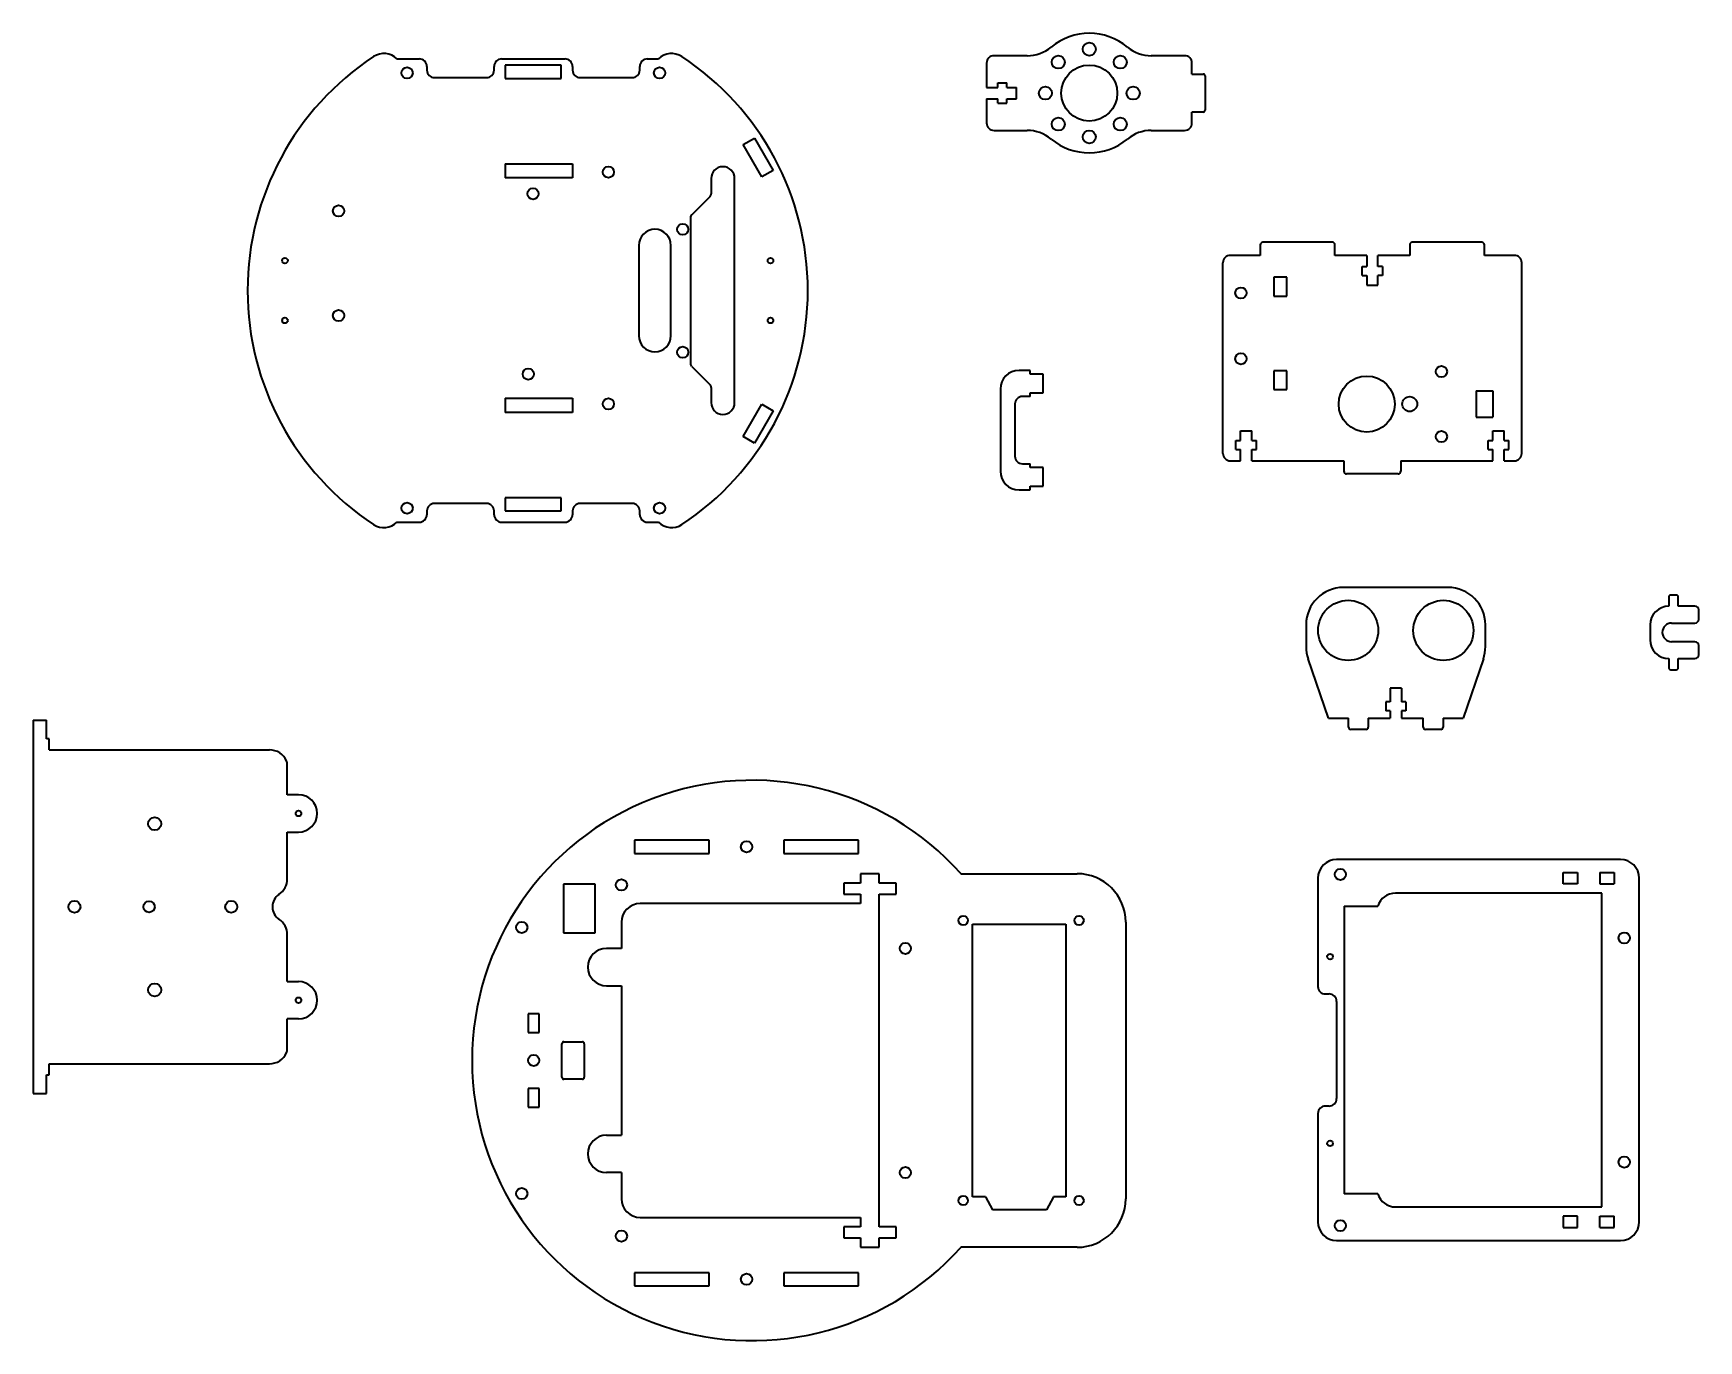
# Model space of a CAD drawing. Extents: x 519 to 965, y 268 to 618.
import ezdxf

# ---------------------------------------------------------------- set-up
doc = ezdxf.new("R2010")
doc.units = 0

msp = doc.modelspace()

# ---------------------------------------------------------------- linework, layer by layer
at = {"color": 7, "lineweight": 35, "ltscale": 0.15}
for p, q in [((616.15, 611.54), (622.15, 611.54)), ((616.15, 487.54), (622.15, 487.54))]:
    msp.add_line(p, q, dxfattribs=at)
at = {"color": 7, "lineweight": 35, "ltscale": 0.425}
for p, q in [((644.15, 611.54), (661.15, 611.54)), ((644.15, 487.54), (661.15, 487.54))]:
    msp.add_line(p, q, dxfattribs=at)
at = {"color": 7, "lineweight": 35, "ltscale": 0.075}
for p, q in [((683.15, 611.54), (686.15, 611.54)), ((828.99, 607.5), (831.99, 607.5)), ((773.99, 603.9), (776.99, 603.9)), ((781.99, 600.9), (781.99, 603.9)), ((773.99, 600.9), (776.99, 600.9)), ((831.99, 597.3), (828.99, 597.3)), ((875.78, 558.96), (875.78, 555.96)), ((878.78, 555.96), (878.78, 558.96)), ((875.78, 550.96), (878.78, 550.96)), ((785.69, 528.18), (782.69, 528.18)), ((841.98, 511.96), (844.98, 511.96)), ((909.58, 511.96), (912.58, 511.96)), ((841.98, 503.96), (841.98, 506.96)), ((844.98, 503.96), (844.98, 506.96)), ((909.58, 503.96), (909.58, 506.96)), ((912.58, 503.96), (912.58, 506.96)), ((782.69, 496.18), (785.69, 496.18)), ((683.15, 487.54), (686.15, 487.54)), ((885.05, 443.07), (882.05, 443.07)), ((523.03, 426.58), (523.03, 429.58)), ((589.78, 414.58), (586.78, 414.58)), ((586.78, 404.58), (589.78, 404.58)), ((928.41, 390.75), (928.41, 393.75)), ((932.21, 393.75), (932.21, 390.75)), ((938.21, 393.75), (938.21, 390.75)), ((942.01, 393.75), (942.01, 390.75)), ((735.75, 390.95), (735.75, 387.95)), ((749.75, 387.95), (749.75, 390.95)), ((586.78, 364.58), (589.78, 364.58)), ((589.78, 354.58), (586.78, 354.58)), ((654.25, 355.95), (651.25, 355.95)), ((651.25, 350.95), (654.25, 350.95)), ((523.03, 339.58), (523.03, 342.58)), ((654.25, 335.95), (651.25, 335.95)), ((651.25, 330.95), (654.25, 330.95)), ((735.75, 298.95), (735.75, 295.95)), ((749.75, 295.95), (749.75, 298.95)), ((928.41, 301.75), (928.41, 298.75)), ((932.21, 298.75), (932.21, 301.75)), ((938.21, 298.75), (938.21, 301.75)), ((942.01, 298.75), (942.01, 301.75))]:
    msp.add_line(p, q, dxfattribs=at)
at = {"color": 7, "lineweight": 35, "ltscale": 0.222169}
for p, q in [((784.87, 612.4), (775.99, 612.4)), ((826.99, 612.4), (818.1, 612.4)), ((775.99, 592.4), (784.87, 592.4)), ((818.1, 592.4), (826.99, 592.4))]:
    msp.add_line(p, q, dxfattribs=at)
at = {"color": 7, "lineweight": 35, "ltscale": 0.025}
for p, q in [((624.15, 609.54), (624.15, 608.54)), ((642.15, 608.54), (642.15, 609.54)), ((663.15, 609.54), (663.15, 608.54)), ((681.15, 608.54), (681.15, 609.54)), ((785.69, 527.18), (785.69, 528.18)), ((785.69, 521.18), (785.69, 522.18)), ((785.69, 502.18), (785.69, 503.18)), ((785.69, 496.18), (785.69, 497.18)), ((624.15, 490.54), (624.15, 489.54)), ((642.15, 489.54), (642.15, 490.54)), ((663.15, 490.54), (663.15, 489.54)), ((681.15, 489.54), (681.15, 490.54)), ((864.71, 361.25), (865.71, 361.25)), ((865.71, 331.25), (864.71, 331.25))]:
    msp.add_line(p, q, dxfattribs=at)
at = {"color": 7, "lineweight": 35, "ltscale": 0.35}
for p, q in [((626.15, 606.54), (640.15, 606.54)), ((665.15, 606.54), (679.15, 606.54)), ((781.59, 519.18), (781.59, 505.18)), ((640.15, 492.54), (626.15, 492.54)), ((679.15, 492.54), (665.15, 492.54))]:
    msp.add_line(p, q, dxfattribs=at)
at = {"color": 7, "lineweight": 35, "ltscale": 0.0875}
for p, q in [((645.15, 609.83), (645.15, 606.33)), ((660.15, 606.33), (660.15, 609.83)), ((708.84, 588.62), (711.87, 590.37)), ((716.87, 581.71), (713.84, 579.96)), ((854.39, 553.08), (850.89, 553.08)), ((850.89, 548.08), (854.39, 548.08)), ((789.19, 527.18), (785.69, 527.18)), ((854.39, 528.08), (850.89, 528.08)), ((785.69, 522.18), (789.19, 522.18)), ((850.89, 523.08), (854.39, 523.08)), ((713.84, 519.12), (716.87, 517.37)), ((711.87, 508.71), (708.84, 510.46)), ((789.19, 502.18), (785.69, 502.18)), ((785.69, 497.18), (789.19, 497.18)), ((645.15, 494.09), (645.15, 490.59)), ((660.15, 490.59), (660.15, 494.09)), ((518.78, 434.58), (522.28, 434.58)), ((679.75, 402.39), (679.75, 398.89)), ((699.75, 398.89), (699.75, 402.39)), ((719.75, 402.39), (719.75, 398.89)), ((739.75, 398.89), (739.75, 402.39)), ((518.78, 334.58), (522.28, 334.58)), ((679.75, 286.65), (679.75, 283.15)), ((699.75, 283.15), (699.75, 286.65)), ((719.75, 286.65), (719.75, 283.15)), ((739.75, 283.15), (739.75, 286.65))]:
    msp.add_line(p, q, dxfattribs=at)
at = {"color": 7, "lineweight": 35, "ltscale": 0.375}
for p, q in [((660.15, 609.83), (645.15, 609.83)), ((645.15, 606.33), (660.15, 606.33)), ((660.15, 494.09), (645.15, 494.09)), ((645.15, 490.59), (660.15, 490.59))]:
    msp.add_line(p, q, dxfattribs=at)
at = {"color": 7, "lineweight": 35, "ltscale": 0.1625}
for p, q in [((773.99, 610.4), (773.99, 603.9)), ((773.99, 600.9), (773.99, 594.4))]:
    msp.add_line(p, q, dxfattribs=at)
at = {"color": 7, "lineweight": 35, "ltscale": 0.072501}
for p, q in [((828.99, 607.5), (828.99, 610.4)), ((828.99, 594.4), (828.99, 597.3))]:
    msp.add_line(p, q, dxfattribs=at)
at = {"color": 7, "lineweight": 35, "ltscale": 0.229999}
msp.add_line((832.49, 607), (832.49, 597.8), dxfattribs=at)
at = {"color": 7, "lineweight": 35, "ltscale": 0.03}
for p, q in [((776.99, 603.9), (776.99, 605.1)), ((779.39, 603.9), (779.39, 605.1)), ((776.99, 599.7), (776.99, 600.9)), ((779.39, 599.7), (779.39, 600.9)), ((882.05, 439.47), (880.85, 439.47)), ((882.05, 437.07), (880.85, 437.07)), ((886.25, 439.47), (885.05, 439.47)), ((886.25, 437.07), (885.05, 437.07))]:
    msp.add_line(p, q, dxfattribs=at)
at = {"color": 7, "lineweight": 35, "ltscale": 0.060001}
for p, q in [((776.99, 605.1), (779.39, 605.1)), ((776.99, 599.7), (779.39, 599.7)), ((874.53, 553.56), (874.53, 555.96)), ((880.03, 555.96), (880.03, 553.56))]:
    msp.add_line(p, q, dxfattribs=at)
at = {"color": 7, "lineweight": 35, "ltscale": 0.064999}
for p, q in [((779.39, 603.9), (781.99, 603.9)), ((779.39, 600.9), (781.99, 600.9)), ((875.78, 553.56), (875.78, 550.96)), ((878.78, 550.96), (878.78, 553.56))]:
    msp.add_line(p, q, dxfattribs=at)
at = {"color": 7, "lineweight": 35, "ltscale": 0.250001}
for p, q in [((713.84, 579.96), (708.84, 588.62)), ((711.87, 590.37), (716.87, 581.71)), ((708.84, 510.46), (713.84, 519.12)), ((716.87, 517.37), (711.87, 508.71))]:
    msp.add_line(p, q, dxfattribs=at)
at = {"color": 7, "lineweight": 35, "ltscale": 0.095}
for p, q in [((645.15, 583.48), (645.15, 579.68)), ((663.15, 583.48), (663.15, 579.68)), ((645.15, 520.74), (645.15, 516.94)), ((663.15, 520.74), (663.15, 516.94)), ((928.41, 393.75), (932.21, 393.75)), ((938.21, 393.75), (942.01, 393.75)), ((932.21, 390.75), (928.41, 390.75)), ((938.21, 390.75), (942.01, 390.75)), ((932.21, 301.75), (928.41, 301.75)), ((928.41, 298.75), (932.21, 298.75)), ((938.21, 301.75), (942.01, 301.75)), ((938.21, 298.75), (942.01, 298.75))]:
    msp.add_line(p, q, dxfattribs=at)
at = {"color": 7, "lineweight": 35, "ltscale": 0.45}
for p, q in [((645.15, 583.48), (663.15, 583.48)), ((663.15, 579.68), (645.15, 579.68)), ((645.15, 520.74), (663.15, 520.74)), ((663.15, 516.94), (645.15, 516.94))]:
    msp.add_line(p, q, dxfattribs=at)
at = {"color": 7, "lineweight": 35, "ltscale": 0.102145}
for p, q in [((700.25, 579.54), (700.25, 575.45)), ((700.25, 523.62), (700.25, 519.54))]:
    msp.add_line(p, q, dxfattribs=at)
at = {"color": 7, "lineweight": 35}
for p, q in [((706.55, 519.54), (706.55, 579.54)), ((694.75, 569.12), (694.75, 529.95)), ((680.92, 561.64), (680.92, 537.44)), ((689.5, 537.44), (689.5, 561.64)), ((837.28, 505.96), (837.28, 556.96)), ((917.28, 505.96), (917.28, 556.96)), ((777.69, 523.18), (777.69, 501.18)), ((844.98, 503.96), (869.68, 503.96)), ((884.88, 503.96), (909.58, 503.96)), ((897.55, 470.07), (869.55, 470.07)), ((518.78, 434.58), (518.78, 334.58)), ((523.03, 426.58), (582.03, 426.58)), ((699.75, 402.39), (679.75, 402.39)), ((739.75, 402.39), (719.75, 402.39)), ((679.75, 398.89), (699.75, 398.89)), ((719.75, 398.89), (739.75, 398.89)), ((943.71, 397.25), (867.71, 397.25)), ((767.15, 393.45), (798.25, 393.45)), ((745.25, 298.95), (745.25, 387.95)), ((862.71, 392.25), (862.71, 363.25)), ((938.71, 388.25), (883.48, 388.25)), ((938.71, 304.25), (938.71, 388.25)), ((948.71, 300.25), (948.71, 392.25)), ((740.25, 385.45), (681.25, 385.45)), ((869.71, 384.75), (869.71, 307.75)), ((770.25, 306.92), (770.25, 379.95)), ((770.25, 379.95), (795.25, 379.95)), ((795.25, 379.95), (795.25, 306.92)), ((811.25, 380.45), (811.25, 306.45)), ((676.25, 363.45), (676.25, 323.45)), ((867.71, 359.25), (867.71, 333.25)), ((523.03, 342.58), (582.03, 342.58)), ((862.71, 329.25), (862.71, 300.25)), ((883.48, 304.25), (938.71, 304.25)), ((681.25, 301.45), (740.25, 301.45)), ((867.71, 295.25), (943.71, 295.25)), ((798.25, 293.45), (767.15, 293.45)), ((699.75, 286.65), (679.75, 286.65)), ((739.75, 286.65), (719.75, 286.65)), ((679.75, 283.15), (699.75, 283.15)), ((719.75, 283.15), (739.75, 283.15))]:
    msp.add_line(p, q, dxfattribs=at)
at = {"color": 7, "lineweight": 35, "ltscale": 0.173744}
for p, q in [((699.96, 574.74), (695.05, 569.83)), ((695.05, 529.24), (699.96, 524.33))]:
    msp.add_line(p, q, dxfattribs=at)
at = {"color": 7, "lineweight": 35, "ltscale": 0.465001}
msp.add_line((866.58, 562.46), (847.98, 562.46), dxfattribs=at)
at = {"color": 7, "lineweight": 35, "ltscale": 0.464999}
msp.add_line((906.58, 562.46), (887.98, 562.46), dxfattribs=at)
at = {"color": 7, "lineweight": 35, "ltscale": 0.2}
for p, q in [((847.28, 558.96), (839.28, 558.96)), ((915.28, 558.96), (907.28, 558.96))]:
    msp.add_line(p, q, dxfattribs=at)
at = {"color": 7, "lineweight": 35, "ltscale": 0.07}
for p, q in [((847.28, 561.76), (847.28, 558.96)), ((867.28, 558.96), (867.28, 561.76)), ((887.28, 561.76), (887.28, 558.96)), ((907.28, 558.96), (907.28, 561.76)), ((869.68, 503.96), (869.68, 501.16)), ((884.88, 503.96), (884.88, 501.16))]:
    msp.add_line(p, q, dxfattribs=at)
at = {"color": 7, "lineweight": 35, "ltscale": 0.2125}
for p, q in [((875.78, 558.96), (867.28, 558.96)), ((887.28, 558.96), (878.78, 558.96)), ((669.22, 390.63), (660.72, 390.63)), ((660.72, 377.63), (669.22, 377.63))]:
    msp.add_line(p, q, dxfattribs=at)
at = {"color": 7, "lineweight": 35, "ltscale": 0.125}
for p, q in [((850.89, 553.08), (850.89, 548.08)), ((854.39, 548.08), (854.39, 553.08)), ((789.19, 522.18), (789.19, 527.18)), ((850.89, 528.08), (850.89, 523.08)), ((854.39, 523.08), (854.39, 528.08)), ((789.19, 497.18), (789.19, 502.18)), ((522.28, 429.58), (522.28, 434.58)), ((745.25, 393.45), (740.25, 393.45)), ((651.25, 355.95), (651.25, 350.95)), ((654.25, 350.95), (654.25, 355.95)), ((660.79, 348.45), (665.79, 348.45)), ((522.28, 334.58), (522.28, 339.58)), ((651.25, 335.95), (651.25, 330.95)), ((654.25, 330.95), (654.25, 335.95)), ((665.79, 338.45), (660.79, 338.45)), ((740.25, 293.45), (745.25, 293.45))]:
    msp.add_line(p, q, dxfattribs=at)
at = {"color": 7, "lineweight": 35, "ltscale": 0.03125}
for p, q in [((874.53, 555.96), (875.78, 555.96)), ((874.53, 553.56), (875.78, 553.56)), ((880.03, 555.96), (878.78, 555.96)), ((880.03, 553.56), (878.78, 553.56)), ((840.73, 509.36), (841.98, 509.36)), ((844.98, 509.36), (846.23, 509.36)), ((908.33, 509.36), (909.58, 509.36)), ((912.58, 509.36), (913.83, 509.36)), ((840.73, 506.96), (841.98, 506.96)), ((844.98, 506.96), (846.23, 506.96)), ((908.33, 506.96), (909.58, 506.96)), ((912.58, 506.96), (913.83, 506.96))]:
    msp.add_line(p, q, dxfattribs=at)
at = {"color": 7, "lineweight": 35, "ltscale": 0.1125}
for p, q in [((905.03, 522.66), (909.53, 522.66)), ((905.03, 515.66), (909.53, 515.66)), ((963.65, 465.04), (959.15, 465.04)), ((959.15, 451.04), (963.65, 451.04)), ((740.25, 390.95), (735.75, 390.95)), ((735.75, 387.95), (740.25, 387.95)), ((749.75, 390.95), (745.25, 390.95)), ((745.25, 387.95), (749.75, 387.95)), ((740.25, 298.95), (735.75, 298.95)), ((749.75, 298.95), (745.25, 298.95)), ((735.75, 295.95), (740.25, 295.95)), ((745.25, 295.95), (749.75, 295.95))]:
    msp.add_line(p, q, dxfattribs=at)
at = {"color": 7, "lineweight": 35, "ltscale": 0.175}
for p, q in [((905.03, 522.66), (905.03, 515.66)), ((909.53, 522.66), (909.53, 515.66)), ((676.25, 380.45), (676.25, 373.45)), ((676.25, 313.45), (676.25, 306.45))]:
    msp.add_line(p, q, dxfattribs=at)
at = {"color": 7, "lineweight": 35, "ltscale": 0.052499}
for p, q in [((785.69, 521.18), (783.59, 521.18)), ((783.59, 503.18), (785.69, 503.18))]:
    msp.add_line(p, q, dxfattribs=at)
at = {"color": 7, "lineweight": 35, "ltscale": 0.06}
for p, q in [((840.73, 506.96), (840.73, 509.36)), ((846.23, 506.96), (846.23, 509.36)), ((908.33, 506.96), (908.33, 509.36)), ((913.83, 506.96), (913.83, 509.36)), ((880.85, 439.47), (880.85, 437.07)), ((886.25, 439.47), (886.25, 437.07)), ((870.9, 432.67), (870.9, 435.07)), ((876.2, 435.07), (876.2, 432.67)), ((890.9, 432.67), (890.9, 435.07)), ((896.2, 435.07), (896.2, 432.67))]:
    msp.add_line(p, q, dxfattribs=at)
at = {"color": 7, "lineweight": 35, "ltscale": 0.065}
for p, q in [((841.98, 509.36), (841.98, 511.96)), ((844.98, 509.36), (844.98, 511.96)), ((909.58, 509.36), (909.58, 511.96)), ((912.58, 509.36), (912.58, 511.96))]:
    msp.add_line(p, q, dxfattribs=at)
at = {"color": 7, "lineweight": 35, "ltscale": 0.067499}
msp.add_line((839.28, 503.96), (841.98, 503.96), dxfattribs=at)
at = {"color": 7, "lineweight": 35, "ltscale": 0.0675}
msp.add_line((912.58, 503.96), (915.28, 503.96), dxfattribs=at)
at = {"color": 7, "lineweight": 35, "ltscale": 0.345001}
msp.add_line((884.18, 500.46), (870.38, 500.46), dxfattribs=at)
at = {"color": 7, "lineweight": 35, "ltscale": 0.0625}
for p, q in [((956.65, 467.54), (956.65, 465.04)), ((959.15, 465.04), (959.15, 467.54)), ((964.65, 461.54), (964.65, 464.04)), ((956.65, 451.04), (956.65, 448.54)), ((959.15, 448.54), (959.15, 451.04)), ((964.65, 452.04), (964.65, 454.54)), ((740.25, 393.45), (740.25, 390.95)), ((745.25, 390.95), (745.25, 393.45)), ((740.25, 387.95), (740.25, 385.45)), ((740.25, 301.45), (740.25, 298.95)), ((740.25, 295.95), (740.25, 293.45)), ((745.25, 293.45), (745.25, 295.95))]:
    msp.add_line(p, q, dxfattribs=at)
at = {"color": 7, "lineweight": 35, "ltscale": 0.0375}
for p, q in [((958.65, 468.04), (957.15, 468.04)), ((957.15, 448.04), (958.65, 448.04))]:
    msp.add_line(p, q, dxfattribs=at)
at = {"color": 7, "lineweight": 35, "ltscale": 0.145834}
for p, q in [((859.55, 460.07), (859.55, 454.23)), ((907.55, 454.23), (907.55, 460.07))]:
    msp.add_line(p, q, dxfattribs=at)
at = {"color": 7, "lineweight": 35, "ltscale": 0.1}
for p, q in [((951.65, 460.04), (951.65, 456.04)), ((676.25, 373.45), (672.25, 373.45)), ((672.25, 363.45), (676.25, 363.45)), ((672.25, 323.45), (676.25, 323.45)), ((676.25, 313.45), (672.25, 313.45))]:
    msp.add_line(p, q, dxfattribs=at)
at = {"color": 7, "lineweight": 35, "ltscale": 0.15625}
for p, q in [((957.4, 460.54), (963.65, 460.54)), ((963.65, 455.54), (957.4, 455.54))]:
    msp.add_line(p, q, dxfattribs=at)
at = {"color": 7, "lineweight": 35, "ltscale": 0.420834}
for p, q in [((865.55, 435.07), (860.09, 450.99)), ((907.01, 450.99), (901.55, 435.07))]:
    msp.add_line(p, q, dxfattribs=at)
at = {"color": 7, "lineweight": 35, "ltscale": 0.09}
for p, q in [((882.05, 443.07), (882.05, 439.47)), ((885.05, 443.07), (885.05, 439.47))]:
    msp.add_line(p, q, dxfattribs=at)
at = {"color": 7, "lineweight": 35, "ltscale": 0.05}
for p, q in [((882.05, 437.07), (882.05, 435.07)), ((885.05, 437.07), (885.05, 435.07))]:
    msp.add_line(p, q, dxfattribs=at)
at = {"color": 7, "lineweight": 35, "ltscale": 0.133749}
for p, q in [((865.55, 435.07), (870.9, 435.07)), ((896.2, 435.07), (901.55, 435.07))]:
    msp.add_line(p, q, dxfattribs=at)
at = {"color": 7, "lineweight": 35, "ltscale": 0.146249}
for p, q in [((876.2, 435.07), (882.05, 435.07)), ((885.05, 435.07), (890.9, 435.07))]:
    msp.add_line(p, q, dxfattribs=at)
at = {"color": 7, "lineweight": 35, "ltscale": 0.01875}
for p, q in [((523.03, 429.58), (522.28, 429.58)), ((522.28, 339.58), (523.03, 339.58))]:
    msp.add_line(p, q, dxfattribs=at)
at = {"color": 7, "lineweight": 35, "ltscale": 0.102499}
for p, q in [((875.6, 432.07), (871.5, 432.07)), ((895.6, 432.07), (891.5, 432.07))]:
    msp.add_line(p, q, dxfattribs=at)
at = {"color": 7, "lineweight": 35, "ltscale": 0.204246}
for p, q in [((586.78, 414.58), (586.78, 422.75)), ((586.78, 346.41), (586.78, 354.58))]:
    msp.add_line(p, q, dxfattribs=at)
at = {"color": 7, "lineweight": 35, "ltscale": 0.312917}
for p, q in [((586.78, 392.07), (586.78, 404.58)), ((586.78, 364.58), (586.78, 377.1))]:
    msp.add_line(p, q, dxfattribs=at)
at = {"color": 7, "lineweight": 35, "ltscale": 0.325}
for p, q in [((660.72, 390.63), (660.72, 377.63)), ((669.22, 377.63), (669.22, 390.63))]:
    msp.add_line(p, q, dxfattribs=at)
at = {"color": 7, "lineweight": 35, "ltscale": 0.225}
for p, q in [((869.71, 384.75), (878.71, 384.75)), ((660.29, 338.95), (660.29, 347.95)), ((666.29, 347.95), (666.29, 338.95)), ((878.71, 307.75), (869.71, 307.75))]:
    msp.add_line(p, q, dxfattribs=at)
at = {"color": 7, "lineweight": 35, "ltscale": 0.08629}
msp.add_line((773.7, 306.92), (770.25, 306.92), dxfattribs=at)
at = {"color": 7, "lineweight": 35, "ltscale": 0.098822}
msp.add_line((773.7, 306.92), (775.58, 303.45), dxfattribs=at)
at = {"color": 7, "lineweight": 35, "ltscale": 0.361623}
msp.add_line((790.05, 303.45), (775.58, 303.45), dxfattribs=at)
at = {"color": 7, "lineweight": 35, "ltscale": 0.098827}
msp.add_line((791.92, 306.92), (790.05, 303.45), dxfattribs=at)
at = {"color": 7, "lineweight": 35, "ltscale": 0.083147}
msp.add_line((795.25, 306.92), (791.92, 306.92), dxfattribs=at)
at = {"color": 7, "lineweight": 35}
for centre, radius in [((801.49, 614.15), 1.75), ((793.18, 610.7), 1.75), ((809.79, 610.7), 1.75), ((618.85, 607.79), 1.5), ((686.45, 607.79), 1.5), ((801.49, 602.4), 7.5), ((789.74, 602.4), 1.75), ((813.24, 602.4), 1.75), ((793.18, 594.09), 1.75), ((809.79, 594.09), 1.75), ((801.49, 590.65), 1.75), ((672.75, 581.23), 1.5), ((652.57, 575.45), 1.5), ((600.5, 570.86), 1.5), ((692.65, 565.92), 1.5), ((586.15, 557.54), 0.75), ((716.15, 557.54), 0.75), ((842.09, 548.9), 1.5), ((600.5, 542.86), 1.5), ((586.15, 541.54), 0.75), ((716.15, 541.54), 0.75), ((692.65, 533.04), 1.5), ((842.09, 531.28), 1.5), ((651.3, 527.18), 1.5), ((875.78, 519.16), 7.5), ((895.78, 527.86), 1.5), ((672.75, 519.19), 1.5), ((887.28, 519.16), 2), ((895.78, 510.46), 1.5), ((618.85, 491.29), 1.5), ((686.45, 491.29), 1.5), ((870.8, 458.57), 8.05), ((896.3, 458.57), 8.05), ((589.78, 409.58), 0.75), ((551.28, 406.83), 1.75), ((709.75, 400.64), 1.5), ((868.71, 393.25), 1.5), ((676.25, 390.45), 1.5), ((529.78, 384.58), 1.6), ((549.78, 384.58), 1.5), ((571.78, 384.58), 1.6), ((649.55, 379.07), 1.5), ((767.75, 380.95), 1.25), ((798.75, 380.95), 1.25), ((752.25, 373.45), 1.5), ((944.71, 376.25), 1.5), ((865.96, 371.25), 0.75), ((551.28, 362.33), 1.75), ((589.78, 359.58), 0.75), ((652.75, 343.45), 1.5), ((865.96, 321.25), 0.75), ((944.71, 316.25), 1.5), ((752.25, 313.45), 1.5), ((649.55, 307.82), 1.5), ((767.75, 305.95), 1.25), ((798.75, 305.95), 1.25), ((868.71, 299.25), 1.5), ((676.25, 296.45), 1.5), ((709.75, 284.9), 1.5)]:
    msp.add_circle(centre, radius, dxfattribs=at)
for centre, radius, start, end in [((801.49, 602.4), 16, 50.2849, 129.7151), ((651.15, 549.54), 75, 123.3862, 236.6138), ((612.63, 607.99), 5, 45.2575, 123.3862), ((622.15, 609.54), 2, 360, 90), ((644.15, 609.54), 2, 90, 180), ((661.15, 609.54), 2, 360, 90), ((683.15, 609.54), 2, 90, 180), ((689.67, 607.99), 5, 56.6138, 134.7425), ((651.15, 549.54), 75, 303.3862, 56.6138), ((775.99, 610.4), 2, 90, 180), ((784.87, 622.4), 10, 270, 309.7151), ((818.1, 622.4), 10, 230.2849, 270), ((826.99, 610.4), 2, 360, 90), ((626.15, 608.54), 2, 180, 270), ((640.15, 608.54), 2, 270, 360), ((665.15, 608.54), 2, 180, 270), ((679.15, 608.54), 2, 270, 360), ((831.99, 607), 0.5, 0, 90), ((831.99, 597.8), 0.5, 270, 360), ((775.99, 594.4), 2, 180, 270), ((826.99, 594.4), 2, 270, 0), ((784.87, 582.4), 10, 50.2849, 90), ((801.49, 602.4), 16, 230.2849, 309.7151), ((818.1, 582.4), 10, 90, 129.7151), ((703.4, 579.54), 3.15, 360, 180), ((699.25, 575.45), 1, 315, 360), ((695.75, 569.12), 1, 135, 180), ((685.21, 561.64), 4.29, 0, 180), ((847.98, 561.76), 0.7, 90, 180), ((866.58, 561.76), 0.7, 360, 90), ((887.98, 561.76), 0.7, 90, 180), ((906.58, 561.76), 0.7, 360, 90), ((839.28, 556.96), 2, 90, 180), ((915.28, 556.96), 2, 360, 90), ((685.21, 537.44), 4.29, 180, 360), ((695.75, 529.95), 1, 180, 225), ((782.69, 523.18), 5, 90, 180), ((699.25, 523.62), 1, 360, 45), ((703.4, 519.54), 3.15, 180, 360), ((783.59, 519.18), 2, 90, 180), ((783.59, 505.18), 2, 180, 270), ((839.28, 505.96), 2, 180, 270), ((915.28, 505.96), 2, 270, 0), ((782.69, 501.18), 5, 180, 270), ((870.38, 501.16), 0.7, 180, 270), ((884.18, 501.16), 0.7, 270, 0), ((626.15, 490.54), 2, 90, 180), ((640.15, 490.54), 2, 0, 90), ((665.15, 490.54), 2, 90, 180), ((679.15, 490.54), 2, 0, 90), ((612.63, 491.09), 5, 236.6138, 314.7425), ((622.15, 489.54), 2, 270, 0), ((644.15, 489.54), 2, 180, 270), ((661.15, 489.54), 2, 270, 0), ((683.15, 489.54), 2, 180, 270), ((689.67, 491.09), 5, 225.2575, 303.3862), ((869.55, 460.07), 10, 90, 180), ((897.55, 460.07), 10, 0, 90), ((956.65, 460.04), 5, 90, 180), ((957.15, 467.54), 0.5, 90, 180), ((958.65, 467.54), 0.5, 0, 90), ((963.65, 464.04), 1, 0, 90), ((957.4, 458.04), 2.5, 90, 270), ((963.65, 461.54), 1, 270, 360), ((956.65, 456.04), 5, 180, 270), ((963.65, 454.54), 1, 0, 90), ((869.55, 454.23), 10, 180, 198.9246), ((897.55, 454.23), 10, 341.0754, 360), ((963.65, 452.04), 1, 270, 360), ((957.15, 448.54), 0.5, 180, 270), ((958.65, 448.54), 0.5, 270, 360), ((871.5, 432.67), 0.6, 180, 270), ((875.6, 432.67), 0.6, 270, 360), ((891.5, 432.67), 0.6, 180, 270), ((895.6, 432.67), 0.6, 270, 360), ((582.03, 421.58), 5, 24.1259, 90), ((584.65, 422.75), 2.14, 0, 24.1259), ((711.25, 343.45), 75, 41.8103, 318.1897), ((589.78, 409.58), 5, 270, 90), ((867.71, 392.25), 5, 90, 180), ((943.71, 392.25), 5, 0, 90), ((798.25, 380.45), 13, 0, 90), ((586.78, 384.58), 4, 123.749, 236.251), ((581.78, 392.07), 5, 303.749, 360), ((883.48, 383.25), 5, 90, 162.5424), ((681.25, 380.45), 5, 90, 180), ((581.78, 377.1), 5, 0, 56.251), ((672.25, 368.45), 5, 90, 270), ((589.78, 359.58), 5, 270, 90), ((864.71, 363.25), 2, 180, 270), ((865.71, 359.25), 2, 360, 90), ((660.79, 347.95), 0.5, 90, 180), ((665.79, 347.95), 0.5, 0, 90), ((582.03, 347.58), 5, 270, 335.8741), ((584.65, 346.41), 2.14, 335.8741, 360), ((660.79, 338.95), 0.5, 180, 270), ((665.79, 338.95), 0.5, 270, 360), ((864.71, 329.25), 2, 90, 180), ((865.71, 333.25), 2, 270, 0), ((672.25, 318.45), 5, 90, 270), ((883.48, 309.25), 5, 197.4576, 270), ((681.25, 306.45), 5, 180, 270), ((798.25, 306.45), 13, 270, 360), ((867.71, 300.25), 5, 180, 270), ((943.71, 300.25), 5, 270, 360)]:
    msp.add_arc(centre, radius, start, end, dxfattribs=at)

doc.saveas('drawing.dxf')
